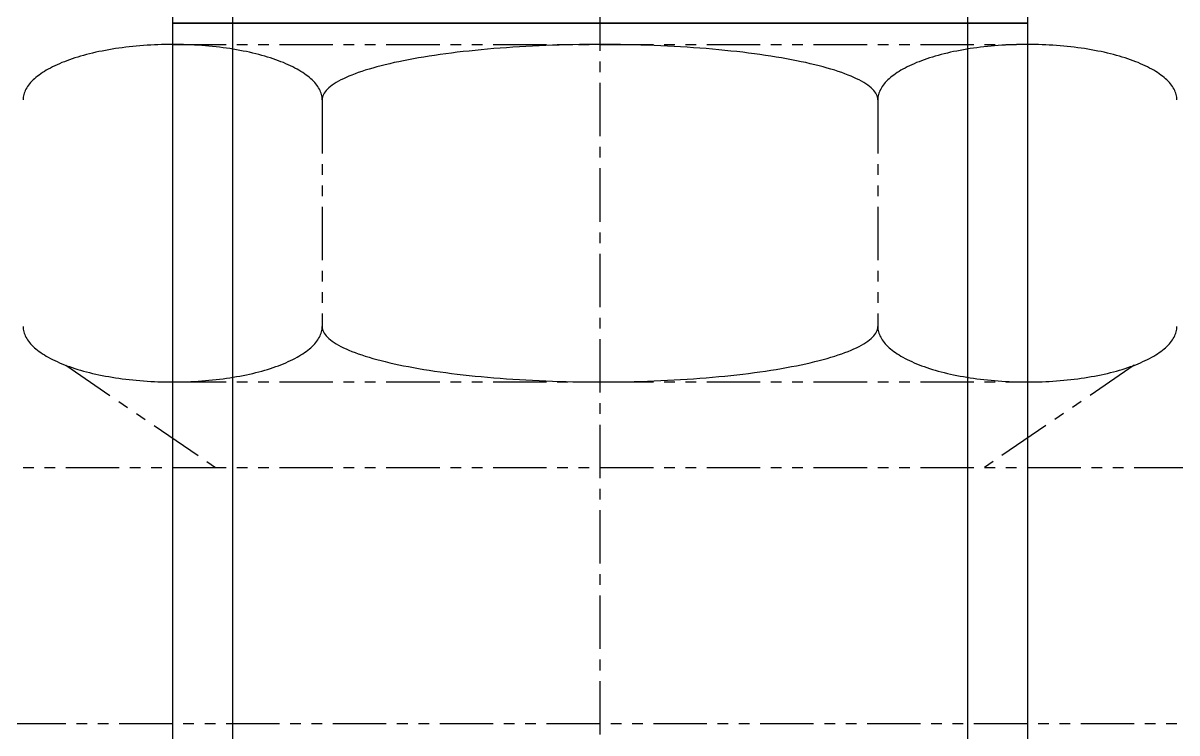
# Model space of a CAD drawing. Extents: x 1 to 232, y 0 to 329.
# Drawn here: x 93.42 to 120.42, y 55.01 to 71.62 of the extents above; entities that cross this region are included whole.
import ezdxf

# ---------------------------------------------------------------- set-up
doc = ezdxf.new("R2010")
doc.units = 0
for name, pattern in [('CENTER', [2, 1.25, -0.25, 0.25, -0.25]), ('DASHED', [3.5, 2, -1.5]), ('PHANTOM', [2.5, 1.25, -0.25, 0.25, -0.25, 0.25, -0.25])]:
    doc.linetypes.add(name, pattern=pattern)
doc.layers.get('0').update_dxf_attribs({"linetype": 'CONTINUOUS'})
doc.layers.add('CENTER', color=1, linetype='CENTER')

msp = doc.modelspace()

# ---------------------------------------------------------------- linework, layer by layer
at = {"color": 3, "linetype": 'DASHED'}
for p, q in [((96.917, 129.222), (96.917, 71.622)), ((98.317, 129.222), (98.317, 71.622)), ((115.517, 129.222), (115.517, 71.622)), ((116.917, 129.222), (116.917, 71.622))]:
    msp.add_line(p, q, dxfattribs=at)
at = {"color": 7, "linetype": 'CONTINUOUS'}
for p, q in [((116.917, 71.622), (96.917, 71.622)), ((96.917, 71.622), (116.917, 71.622)), ((96.917, 71.622), (116.917, 71.622)), ((96.917, 71.622), (96.917, 54.773)), ((116.917, 71.622), (116.917, 54.787))]:
    msp.add_line(p, q, dxfattribs=at)
at = {"color": 3, "linetype": 'CONTINUOUS'}
for p, q in [((98.317, 71.622), (98.317, 54.774)), ((115.517, 71.622), (115.517, 54.787))]:
    msp.add_line(p, q, dxfattribs=at)
at = {"color": 3, "linetype": 'PHANTOM'}
for p, q in [((96.917, 71.122), (116.917, 71.122)), ((100.417, 69.822), (100.417, 64.522)), ((113.417, 69.822), (113.417, 64.522)), ((94.417, 63.612), (97.917, 61.222)), ((119.417, 63.612), (115.917, 61.222)), ((96.917, 63.222), (116.917, 63.222)), ((76.917, 61.222), (136.917, 61.222)), ((136.917, 55.222), (76.917, 55.222))]:
    msp.add_line(p, q, dxfattribs=at)
for points in [[(100.417, 69.822, 0), (100.416, 69.854, 0), (100.413, 69.885, 0), (100.408, 69.917, 0), (100.401, 69.949, 0), (100.391, 69.981, 0), (100.38, 70.012, 0), (100.366, 70.044, 0), (100.35, 70.075, 0), (100.332, 70.106, 0), (100.313, 70.138, 0), (100.291, 70.168, 0), (100.267, 70.199, 0), (100.241, 70.23, 0), (100.213, 70.26, 0), (100.183, 70.29, 0), (100.151, 70.319, 0), (100.117, 70.349, 0), (100.081, 70.377, 0), (100.044, 70.406, 0), (100.004, 70.434, 0), (99.963, 70.463, 0), (99.92, 70.49, 0), (99.874, 70.517, 0), (99.828, 70.544, 0), (99.779, 70.57, 0), (99.729, 70.596, 0), (99.677, 70.621, 0), (99.623, 70.646, 0), (99.568, 70.671, 0), (99.511, 70.695, 0), (99.452, 70.718, 0), (99.392, 70.741, 0), (99.331, 70.763, 0), (99.268, 70.785, 0), (99.204, 70.806, 0), (99.138, 70.827, 0), (99.071, 70.847, 0), (99.002, 70.866, 0), (98.933, 70.885, 0), (98.862, 70.903, 0), (98.79, 70.92, 0), (98.717, 70.937, 0), (98.643, 70.953, 0), (98.567, 70.968, 0), (98.491, 70.983, 0), (98.414, 70.997, 0), (98.336, 71.01, 0), (98.257, 71.023, 0), (98.177, 71.035, 0), (98.097, 71.046, 0), (98.015, 71.056, 0), (97.933, 71.066, 0), (97.851, 71.075, 0), (97.768, 71.083, 0), (97.684, 71.09, 0), (97.6, 71.097, 0), (97.516, 71.103, 0), (97.431, 71.108, 0), (97.346, 71.112, 0), (97.26, 71.115, 0), (97.175, 71.118, 0), (97.089, 71.12, 0), (97.003, 71.121, 0), (96.918, 71.122, 0), (96.832, 71.121, 0), (96.746, 71.12, 0), (96.66, 71.118, 0), (96.574, 71.115, 0), (96.489, 71.112, 0), (96.404, 71.108, 0), (96.319, 71.103, 0), (96.235, 71.097, 0), (96.151, 71.09, 0), (96.067, 71.083, 0), (95.984, 71.075, 0), (95.901, 71.066, 0), (95.82, 71.056, 0), (95.738, 71.046, 0), (95.658, 71.035, 0), (95.578, 71.023, 0), (95.499, 71.01, 0), (95.421, 70.997, 0), (95.344, 70.983, 0), (95.268, 70.968, 0), (95.192, 70.953, 0), (95.118, 70.937, 0), (95.045, 70.92, 0), (94.973, 70.903, 0), (94.902, 70.885, 0), (94.832, 70.866, 0), (94.764, 70.847, 0), (94.697, 70.827, 0), (94.631, 70.806, 0), (94.567, 70.785, 0), (94.504, 70.763, 0), (94.443, 70.741, 0), (94.383, 70.718, 0), (94.324, 70.695, 0), (94.267, 70.671, 0), (94.212, 70.646, 0), (94.158, 70.621, 0), (94.106, 70.596, 0), (94.056, 70.57, 0), (94.007, 70.544, 0), (93.96, 70.517, 0), (93.915, 70.49, 0), (93.872, 70.463, 0), (93.831, 70.434, 0), (93.791, 70.406, 0), (93.754, 70.377, 0), (93.718, 70.349, 0), (93.684, 70.319, 0), (93.652, 70.29, 0), (93.622, 70.26, 0), (93.594, 70.23, 0), (93.568, 70.199, 0), (93.544, 70.168, 0), (93.522, 70.138, 0), (93.502, 70.106, 0), (93.485, 70.075, 0), (93.469, 70.044, 0), (93.455, 70.012, 0), (93.444, 69.981, 0), (93.434, 69.949, 0), (93.427, 69.917, 0), (93.422, 69.885, 0), (93.418, 69.854, 0), (93.418, 69.822, 0)], [(113.417, 69.822, 0), (113.416, 69.854, 0), (113.41, 69.885, 0), (113.4, 69.917, 0), (113.386, 69.949, 0), (113.369, 69.981, 0), (113.347, 70.012, 0), (113.322, 70.044, 0), (113.293, 70.075, 0), (113.26, 70.106, 0), (113.223, 70.138, 0), (113.182, 70.168, 0), (113.138, 70.199, 0), (113.089, 70.23, 0), (113.037, 70.26, 0), (112.982, 70.29, 0), (112.923, 70.319, 0), (112.86, 70.349, 0), (112.793, 70.377, 0), (112.723, 70.406, 0), (112.65, 70.434, 0), (112.573, 70.463, 0), (112.493, 70.49, 0), (112.409, 70.517, 0), (112.322, 70.544, 0), (112.232, 70.57, 0), (112.138, 70.596, 0), (112.042, 70.621, 0), (111.942, 70.646, 0), (111.839, 70.671, 0), (111.734, 70.695, 0), (111.625, 70.718, 0), (111.514, 70.741, 0), (111.399, 70.763, 0), (111.283, 70.785, 0), (111.163, 70.806, 0), (111.041, 70.827, 0), (110.916, 70.847, 0), (110.79, 70.866, 0), (110.66, 70.885, 0), (110.529, 70.903, 0), (110.395, 70.92, 0), (110.259, 70.937, 0), (110.121, 70.953, 0), (109.982, 70.968, 0), (109.84, 70.983, 0), (109.697, 70.997, 0), (109.552, 71.01, 0), (109.405, 71.023, 0), (109.257, 71.035, 0), (109.107, 71.046, 0), (108.956, 71.056, 0), (108.804, 71.066, 0), (108.651, 71.075, 0), (108.497, 71.083, 0), (108.342, 71.09, 0), (108.186, 71.097, 0), (108.029, 71.103, 0), (107.871, 71.108, 0), (107.713, 71.112, 0), (107.555, 71.115, 0), (107.396, 71.118, 0), (107.236, 71.12, 0), (107.077, 71.121, 0), (106.917, 71.122, 0), (106.758, 71.121, 0), (106.599, 71.12, 0), (106.439, 71.118, 0), (106.28, 71.115, 0), (106.122, 71.112, 0), (105.964, 71.108, 0), (105.806, 71.103, 0), (105.649, 71.097, 0), (105.493, 71.09, 0), (105.338, 71.083, 0), (105.184, 71.075, 0), (105.031, 71.066, 0), (104.879, 71.056, 0), (104.728, 71.046, 0), (104.578, 71.035, 0), (104.43, 71.023, 0), (104.283, 71.01, 0), (104.138, 70.997, 0), (103.995, 70.983, 0), (103.853, 70.968, 0), (103.714, 70.953, 0), (103.576, 70.937, 0), (103.44, 70.92, 0), (103.306, 70.903, 0), (103.175, 70.885, 0), (103.045, 70.866, 0), (102.918, 70.847, 0), (102.794, 70.827, 0), (102.672, 70.806, 0), (102.552, 70.785, 0), (102.435, 70.763, 0), (102.321, 70.741, 0), (102.21, 70.718, 0), (102.101, 70.695, 0), (101.996, 70.671, 0), (101.893, 70.646, 0), (101.793, 70.621, 0), (101.697, 70.596, 0), (101.603, 70.57, 0), (101.513, 70.544, 0), (101.426, 70.517, 0), (101.342, 70.49, 0), (101.262, 70.463, 0), (101.185, 70.434, 0), (101.112, 70.406, 0), (101.042, 70.377, 0), (100.975, 70.349, 0), (100.912, 70.319, 0), (100.853, 70.29, 0), (100.797, 70.26, 0), (100.746, 70.23, 0), (100.697, 70.199, 0), (100.653, 70.168, 0), (100.612, 70.138, 0), (100.575, 70.106, 0), (100.542, 70.075, 0), (100.513, 70.044, 0), (100.488, 70.012, 0), (100.466, 69.981, 0), (100.449, 69.949, 0), (100.435, 69.917, 0), (100.425, 69.885, 0), (100.419, 69.854, 0), (100.417, 69.822, 0)], [(120.417, 69.822, 0), (120.416, 69.854, 0), (120.413, 69.885, 0), (120.408, 69.917, 0), (120.401, 69.949, 0), (120.391, 69.981, 0), (120.38, 70.012, 0), (120.366, 70.044, 0), (120.35, 70.075, 0), (120.332, 70.106, 0), (120.313, 70.138, 0), (120.291, 70.168, 0), (120.267, 70.199, 0), (120.241, 70.23, 0), (120.213, 70.26, 0), (120.183, 70.29, 0), (120.151, 70.319, 0), (120.117, 70.349, 0), (120.081, 70.377, 0), (120.044, 70.406, 0), (120.004, 70.434, 0), (119.963, 70.463, 0), (119.92, 70.49, 0), (119.874, 70.517, 0), (119.828, 70.544, 0), (119.779, 70.57, 0), (119.729, 70.596, 0), (119.677, 70.621, 0), (119.623, 70.646, 0), (119.568, 70.671, 0), (119.511, 70.695, 0), (119.452, 70.718, 0), (119.392, 70.741, 0), (119.331, 70.763, 0), (119.268, 70.785, 0), (119.204, 70.806, 0), (119.138, 70.827, 0), (119.071, 70.847, 0), (119.002, 70.866, 0), (118.933, 70.885, 0), (118.862, 70.903, 0), (118.79, 70.92, 0), (118.717, 70.937, 0), (118.643, 70.953, 0), (118.567, 70.968, 0), (118.491, 70.983, 0), (118.414, 70.997, 0), (118.336, 71.01, 0), (118.257, 71.023, 0), (118.177, 71.035, 0), (118.097, 71.046, 0), (118.015, 71.056, 0), (117.933, 71.066, 0), (117.851, 71.075, 0), (117.768, 71.083, 0), (117.684, 71.09, 0), (117.6, 71.097, 0), (117.516, 71.103, 0), (117.431, 71.108, 0), (117.346, 71.112, 0), (117.261, 71.115, 0), (117.175, 71.118, 0), (117.089, 71.12, 0), (117.003, 71.121, 0), (116.917, 71.122, 0), (116.832, 71.121, 0), (116.746, 71.12, 0), (116.66, 71.118, 0), (116.574, 71.115, 0), (116.489, 71.112, 0), (116.404, 71.108, 0), (116.319, 71.103, 0), (116.235, 71.097, 0), (116.151, 71.09, 0), (116.067, 71.083, 0), (115.984, 71.075, 0), (115.901, 71.066, 0), (115.82, 71.056, 0), (115.738, 71.046, 0), (115.658, 71.035, 0), (115.578, 71.023, 0), (115.499, 71.01, 0), (115.421, 70.997, 0), (115.344, 70.983, 0), (115.268, 70.968, 0), (115.192, 70.953, 0), (115.118, 70.937, 0), (115.045, 70.92, 0), (114.973, 70.903, 0), (114.902, 70.885, 0), (114.833, 70.866, 0), (114.764, 70.847, 0), (114.697, 70.827, 0), (114.631, 70.806, 0), (114.567, 70.785, 0), (114.504, 70.763, 0), (114.443, 70.741, 0), (114.383, 70.718, 0), (114.324, 70.695, 0), (114.267, 70.671, 0), (114.212, 70.646, 0), (114.158, 70.621, 0), (114.106, 70.596, 0), (114.056, 70.57, 0), (114.007, 70.544, 0), (113.96, 70.517, 0), (113.915, 70.49, 0), (113.872, 70.463, 0), (113.831, 70.434, 0), (113.791, 70.406, 0), (113.753, 70.377, 0), (113.718, 70.349, 0), (113.684, 70.319, 0), (113.652, 70.29, 0), (113.622, 70.26, 0), (113.594, 70.23, 0), (113.568, 70.199, 0), (113.544, 70.168, 0), (113.522, 70.138, 0), (113.503, 70.106, 0), (113.485, 70.075, 0), (113.469, 70.044, 0), (113.455, 70.012, 0), (113.444, 69.981, 0), (113.434, 69.949, 0), (113.427, 69.917, 0), (113.422, 69.885, 0), (113.419, 69.854, 0), (113.417, 69.822, 0)], [(93.418, 64.522, 0), (93.418, 64.49, 0), (93.422, 64.458, 0), (93.427, 64.426, 0), (93.434, 64.394, 0), (93.444, 64.363, 0), (93.455, 64.331, 0), (93.469, 64.299, 0), (93.485, 64.268, 0), (93.502, 64.237, 0), (93.522, 64.206, 0), (93.544, 64.175, 0), (93.568, 64.144, 0), (93.594, 64.114, 0), (93.622, 64.084, 0), (93.652, 64.054, 0), (93.684, 64.024, 0), (93.718, 63.995, 0), (93.754, 63.966, 0), (93.791, 63.937, 0), (93.831, 63.909, 0), (93.872, 63.881, 0), (93.915, 63.853, 0), (93.96, 63.826, 0), (94.007, 63.799, 0), (94.056, 63.773, 0), (94.106, 63.747, 0), (94.158, 63.722, 0), (94.212, 63.697, 0), (94.267, 63.673, 0), (94.324, 63.649, 0), (94.383, 63.625, 0), (94.443, 63.602, 0), (94.504, 63.58, 0), (94.567, 63.559, 0), (94.631, 63.537, 0), (94.697, 63.517, 0), (94.764, 63.497, 0), (94.832, 63.477, 0), (94.902, 63.459, 0), (94.973, 63.441, 0), (95.045, 63.423, 0), (95.118, 63.407, 0), (95.192, 63.391, 0), (95.268, 63.375, 0), (95.344, 63.361, 0), (95.421, 63.346, 0), (95.499, 63.333, 0), (95.578, 63.321, 0), (95.658, 63.309, 0), (95.738, 63.298, 0), (95.82, 63.287, 0), (95.901, 63.278, 0), (95.984, 63.269, 0), (96.067, 63.261, 0), (96.151, 63.253, 0), (96.235, 63.247, 0), (96.319, 63.241, 0), (96.404, 63.236, 0), (96.489, 63.231, 0), (96.574, 63.228, 0), (96.66, 63.225, 0), (96.746, 63.223, 0), (96.832, 63.222, 0), (96.918, 63.222, 0), (97.003, 63.222, 0), (97.089, 63.223, 0), (97.175, 63.225, 0), (97.26, 63.228, 0), (97.346, 63.231, 0), (97.431, 63.236, 0), (97.516, 63.241, 0), (97.6, 63.247, 0), (97.684, 63.253, 0), (97.768, 63.261, 0), (97.851, 63.269, 0), (97.933, 63.278, 0), (98.015, 63.287, 0), (98.097, 63.298, 0), (98.177, 63.309, 0), (98.257, 63.321, 0), (98.336, 63.333, 0), (98.414, 63.346, 0), (98.491, 63.361, 0), (98.567, 63.375, 0), (98.643, 63.391, 0), (98.717, 63.407, 0), (98.79, 63.423, 0), (98.862, 63.441, 0), (98.933, 63.459, 0), (99.002, 63.477, 0), (99.071, 63.497, 0), (99.138, 63.517, 0), (99.204, 63.537, 0), (99.268, 63.559, 0), (99.331, 63.58, 0), (99.392, 63.602, 0), (99.452, 63.625, 0), (99.511, 63.649, 0), (99.568, 63.673, 0), (99.623, 63.697, 0), (99.677, 63.722, 0), (99.729, 63.747, 0), (99.779, 63.773, 0), (99.828, 63.799, 0), (99.874, 63.826, 0), (99.92, 63.853, 0), (99.963, 63.881, 0), (100.004, 63.909, 0), (100.044, 63.937, 0), (100.081, 63.966, 0), (100.117, 63.995, 0), (100.151, 64.024, 0), (100.183, 64.054, 0), (100.213, 64.084, 0), (100.241, 64.114, 0), (100.267, 64.144, 0), (100.291, 64.175, 0), (100.313, 64.206, 0), (100.332, 64.237, 0), (100.35, 64.268, 0), (100.366, 64.299, 0), (100.38, 64.331, 0), (100.391, 64.363, 0), (100.401, 64.394, 0), (100.408, 64.426, 0), (100.413, 64.458, 0), (100.416, 64.49, 0), (100.417, 64.522, 0)], [(100.417, 64.522, 0), (100.419, 64.49, 0), (100.425, 64.458, 0), (100.435, 64.426, 0), (100.449, 64.394, 0), (100.466, 64.363, 0), (100.488, 64.331, 0), (100.513, 64.299, 0), (100.542, 64.268, 0), (100.575, 64.237, 0), (100.612, 64.206, 0), (100.653, 64.175, 0), (100.697, 64.144, 0), (100.746, 64.114, 0), (100.797, 64.084, 0), (100.853, 64.054, 0), (100.912, 64.024, 0), (100.975, 63.995, 0), (101.042, 63.966, 0), (101.112, 63.937, 0), (101.185, 63.909, 0), (101.262, 63.881, 0), (101.342, 63.853, 0), (101.426, 63.826, 0), (101.513, 63.799, 0), (101.603, 63.773, 0), (101.697, 63.747, 0), (101.793, 63.722, 0), (101.893, 63.697, 0), (101.996, 63.673, 0), (102.101, 63.649, 0), (102.21, 63.625, 0), (102.321, 63.602, 0), (102.435, 63.58, 0), (102.552, 63.559, 0), (102.672, 63.537, 0), (102.794, 63.517, 0), (102.918, 63.497, 0), (103.045, 63.477, 0), (103.175, 63.459, 0), (103.306, 63.441, 0), (103.44, 63.423, 0), (103.576, 63.407, 0), (103.714, 63.391, 0), (103.853, 63.375, 0), (103.995, 63.361, 0), (104.138, 63.346, 0), (104.283, 63.333, 0), (104.43, 63.321, 0), (104.578, 63.309, 0), (104.728, 63.298, 0), (104.879, 63.287, 0), (105.031, 63.278, 0), (105.184, 63.269, 0), (105.338, 63.261, 0), (105.493, 63.253, 0), (105.649, 63.247, 0), (105.806, 63.241, 0), (105.964, 63.236, 0), (106.122, 63.231, 0), (106.28, 63.228, 0), (106.439, 63.225, 0), (106.599, 63.223, 0), (106.758, 63.222, 0), (106.917, 63.222, 0), (107.077, 63.222, 0), (107.236, 63.223, 0), (107.396, 63.225, 0), (107.555, 63.228, 0), (107.713, 63.231, 0), (107.871, 63.236, 0), (108.029, 63.241, 0), (108.186, 63.247, 0), (108.342, 63.253, 0), (108.497, 63.261, 0), (108.651, 63.269, 0), (108.804, 63.278, 0), (108.956, 63.287, 0), (109.107, 63.298, 0), (109.257, 63.309, 0), (109.405, 63.321, 0), (109.552, 63.333, 0), (109.697, 63.346, 0), (109.84, 63.361, 0), (109.982, 63.375, 0), (110.121, 63.391, 0), (110.259, 63.407, 0), (110.395, 63.423, 0), (110.529, 63.441, 0), (110.66, 63.459, 0), (110.79, 63.477, 0), (110.916, 63.497, 0), (111.041, 63.517, 0), (111.163, 63.537, 0), (111.283, 63.559, 0), (111.399, 63.58, 0), (111.514, 63.602, 0), (111.625, 63.625, 0), (111.734, 63.649, 0), (111.839, 63.673, 0), (111.942, 63.697, 0), (112.042, 63.722, 0), (112.138, 63.747, 0), (112.232, 63.773, 0), (112.322, 63.799, 0), (112.409, 63.826, 0), (112.493, 63.853, 0), (112.573, 63.881, 0), (112.65, 63.909, 0), (112.723, 63.937, 0), (112.793, 63.966, 0), (112.86, 63.995, 0), (112.923, 64.024, 0), (112.982, 64.054, 0), (113.037, 64.084, 0), (113.089, 64.114, 0), (113.138, 64.144, 0), (113.182, 64.175, 0), (113.223, 64.206, 0), (113.26, 64.237, 0), (113.293, 64.268, 0), (113.322, 64.299, 0), (113.347, 64.331, 0), (113.369, 64.363, 0), (113.386, 64.394, 0), (113.4, 64.426, 0), (113.41, 64.458, 0), (113.416, 64.49, 0), (113.417, 64.522, 0)], [(113.417, 64.522, 0), (113.419, 64.49, 0), (113.422, 64.458, 0), (113.427, 64.426, 0), (113.434, 64.394, 0), (113.444, 64.363, 0), (113.455, 64.331, 0), (113.469, 64.299, 0), (113.485, 64.268, 0), (113.503, 64.237, 0), (113.522, 64.206, 0), (113.544, 64.175, 0), (113.568, 64.144, 0), (113.594, 64.114, 0), (113.622, 64.084, 0), (113.652, 64.054, 0), (113.684, 64.024, 0), (113.718, 63.995, 0), (113.753, 63.966, 0), (113.791, 63.937, 0), (113.831, 63.909, 0), (113.872, 63.881, 0), (113.915, 63.853, 0), (113.96, 63.826, 0), (114.007, 63.799, 0), (114.056, 63.773, 0), (114.106, 63.747, 0), (114.158, 63.722, 0), (114.212, 63.697, 0), (114.267, 63.673, 0), (114.324, 63.649, 0), (114.383, 63.625, 0), (114.443, 63.602, 0), (114.504, 63.58, 0), (114.567, 63.559, 0), (114.631, 63.537, 0), (114.697, 63.517, 0), (114.764, 63.497, 0), (114.833, 63.477, 0), (114.902, 63.459, 0), (114.973, 63.441, 0), (115.045, 63.423, 0), (115.118, 63.407, 0), (115.192, 63.391, 0), (115.268, 63.375, 0), (115.344, 63.361, 0), (115.421, 63.346, 0), (115.499, 63.333, 0), (115.578, 63.321, 0), (115.658, 63.309, 0), (115.738, 63.298, 0), (115.82, 63.287, 0), (115.901, 63.278, 0), (115.984, 63.269, 0), (116.067, 63.261, 0), (116.151, 63.253, 0), (116.235, 63.247, 0), (116.319, 63.241, 0), (116.404, 63.236, 0), (116.489, 63.231, 0), (116.574, 63.228, 0), (116.66, 63.225, 0), (116.746, 63.223, 0), (116.832, 63.222, 0), (116.917, 63.222, 0), (117.003, 63.222, 0), (117.089, 63.223, 0), (117.175, 63.225, 0), (117.261, 63.228, 0), (117.346, 63.231, 0), (117.431, 63.236, 0), (117.516, 63.241, 0), (117.6, 63.247, 0), (117.684, 63.253, 0), (117.768, 63.261, 0), (117.851, 63.269, 0), (117.933, 63.278, 0), (118.015, 63.287, 0), (118.097, 63.298, 0), (118.177, 63.309, 0), (118.257, 63.321, 0), (118.336, 63.333, 0), (118.414, 63.346, 0), (118.491, 63.361, 0), (118.567, 63.375, 0), (118.643, 63.391, 0), (118.717, 63.407, 0), (118.79, 63.423, 0), (118.862, 63.441, 0), (118.933, 63.459, 0), (119.002, 63.477, 0), (119.071, 63.497, 0), (119.138, 63.517, 0), (119.204, 63.537, 0), (119.268, 63.559, 0), (119.331, 63.58, 0), (119.392, 63.602, 0), (119.452, 63.625, 0), (119.511, 63.649, 0), (119.568, 63.673, 0), (119.623, 63.697, 0), (119.677, 63.722, 0), (119.729, 63.747, 0), (119.779, 63.773, 0), (119.828, 63.799, 0), (119.874, 63.826, 0), (119.92, 63.853, 0), (119.963, 63.881, 0), (120.004, 63.909, 0), (120.044, 63.937, 0), (120.081, 63.966, 0), (120.117, 63.995, 0), (120.151, 64.024, 0), (120.183, 64.054, 0), (120.213, 64.084, 0), (120.241, 64.114, 0), (120.267, 64.144, 0), (120.291, 64.175, 0), (120.313, 64.206, 0), (120.332, 64.237, 0), (120.35, 64.268, 0), (120.366, 64.299, 0), (120.38, 64.331, 0), (120.391, 64.363, 0), (120.401, 64.394, 0), (120.408, 64.426, 0), (120.413, 64.458, 0), (120.416, 64.49, 0), (120.417, 64.522, 0)]]:
    msp.add_polyline3d(points, dxfattribs=at)
at = {"layer": 'CENTER', "color": 1, "linetype": 'CENTER'}
msp.add_line((106.917, 134.222), (106.917, 13.222), dxfattribs=at)

doc.saveas('drawing.dxf')
